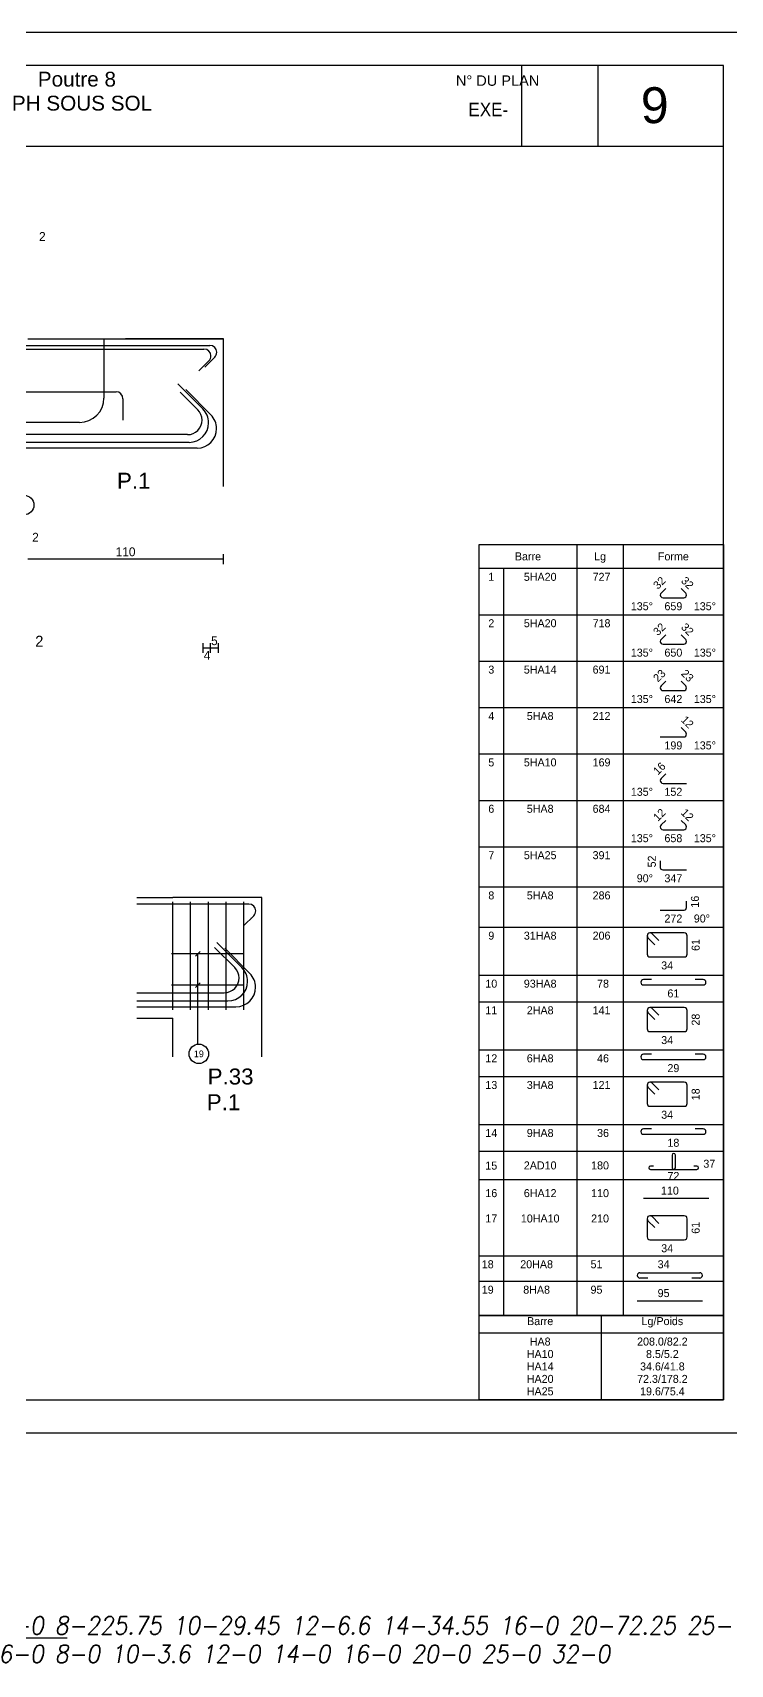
# Model space of a CAD drawing. Extents: x -12912 to 27386, y 1818 to 8189.
# Drawn here: x -1679 to -1286, y 3053 to 3971 of the extents above; entities that cross this region are included whole.
import ezdxf
from ezdxf.enums import TextEntityAlignment as Align

# ---------------------------------------------------------------- set-up
doc = ezdxf.new("R2010")
doc.units = 0
doc.header["$MEASUREMENT"] = 0
doc.layers.get('0').update_dxf_attribs({"linetype": 'CONTINUOUS'})
for name, color, linetype in [('1', 7, 'CONTINUOUS'), ('173', 7, 'CONTINUOUS'), ('5', 7, 'CONTINUOUS'), ('6', 7, 'CONTINUOUS'), ('7', 7, 'CONTINUOUS'), ('GO-CARTOUCHE', 7, 'CONTINUOUS'), ('GO-TEXTE', 9, 'CONTINUOUS'), ('PYC-HACHURE', 7, 'CONTINUOUS'), ('STR_TXT', 102, 'CONTINUOUS')]:
    doc.layers.add(name, color=color, linetype=linetype)
doc.styles.add('ARIAL', font='ARIAL.TTF')
doc.styles.add('Tableau', font='romans.shx', dxfattribs={"width": 0.9, "oblique": 10})
doc.styles.add('TEXTEBA', font='ARIAL.TTF')

# ---------------------------------------------------------------- blocks, each defined once
blk = doc.blocks.new('Smallsp')
at = {"layer": 'STR_TXT', "linetype": 'Continuous'}
for points in [[(0, 15), (0, -15)], [(-30, 0), (40, 0)]]:
    blk.add_lwpolyline(points, dxfattribs=at)
at = {"layer": 'STR_TXT', "linetype": 'Continuous', "style": 'Tableau', "oblique": 10, "width": 0.9}
for s, p in [('HA', (-23.6, 1.89)), ('AD', (-22.2, -13.94))]:
    blk.add_text(s, height=10, dxfattribs=at).set_placement(p)
for tag, p in [('SPAD', (1.4, 1.89)), ('SPHA', (1.4, -14.11))]:
    blk.add_attdef(tag, p, '', height=10, dxfattribs=at)

msp = doc.modelspace()

# ---------------------------------------------------------------- linework, layer by layer
at = {"layer": '1', "color": 1}
for points in [[(-1638.483, 3798.836), (-1638.483, 3765.536)], [(-1596.947, 3773.506), (-1582.805, 3759.364)], [(-1897.098, 3769.036), (-1631.683, 3769.036)], [(-1627.783, 3765.136), (-1627.783, 3753.136)], [(-1595.585, 3768.833), (-1585.685, 3758.934)], [(-1592.447, 3770.256), (-1578.305, 3756.114)], [(-1591.483, 3744.936), (-2216.083, 3744.936)], [(-1652.233, 3751.786), (-1977.453, 3751.786)], [(-1583.283, 3753.136), (-1583.283, 3753.136)], [(-1579.583, 3751.586), (-1579.583, 3751.586)], [(-1575.083, 3748.336), (-1575.083, 3748.336)], [(-1586.083, 3737.336), (-2221.483, 3737.336)], [(-1590.583, 3740.586), (-2216.983, 3740.586)], [(-1564.913, 3445.207), (-1576.227, 3456.521)], [(-1560.904, 3445.166), (-1575.046, 3459.309)], [(-1556.404, 3441.916), (-1570.546, 3456.059)], [(-1562.482, 3439.338), (-1562.482, 3439.338)], [(-1557.682, 3437.388), (-1557.682, 3437.388)], [(-1553.182, 3434.138), (-1553.182, 3434.138)], [(-1620.041, 3431.038), (-1570.782, 3431.038)], [(-1620.041, 3426.388), (-1568.682, 3426.388)], [(-1620.041, 3423.138), (-1564.182, 3423.138)]]:
    msp.add_lwpolyline(points, dxfattribs=at)
for centre, radius, start, end in [((-1652.233, 3765.536), 13.75, 270, 0), ((-1631.683, 3765.136), 3.9, 0, 90), ((-1591.483, 3753.136), 8.2, 0, 45), ((-1590.583, 3751.586), 11, 0, 45), ((-1586.083, 3748.336), 11, 0, 45), ((-1591.483, 3753.136), 8.2, 270, 0), ((-1590.583, 3751.586), 11, 270, 0), ((-1586.083, 3748.336), 11, 270, 0), ((-1570.782, 3439.338), 8.3, 0, 45), ((-1568.682, 3437.388), 11, 0, 45), ((-1564.182, 3434.138), 11, 0, 45), ((-1570.782, 3439.338), 8.3, 270, 0), ((-1568.682, 3437.388), 11, 270, 0), ((-1564.182, 3434.138), 11, 270, 0)]:
    msp.add_arc(centre, radius, start, end, dxfattribs=at)
at = {"layer": '173', "color": 173}
for p, q in [((-1560.238, 3452.927), (-1600.458, 3452.927)), ((-1560.238, 3435.238), (-1600.458, 3435.238))]:
    msp.add_line(p, q, dxfattribs=at)
for points in [[(-2228.683, 3795.136), (-1578.883, 3795.136)], [(-1574.983, 3791.236), (-1574.983, 3791.236)], [(-1576.126, 3788.478), (-1581.783, 3782.821)], [(-1372.42, 3683.208), (-1372.42, 3249.466)], [(-1346.295, 3683.208), (-1346.295, 3249.466)], [(-1289.92, 3669.708), (-1427.42, 3669.708)], [(-1413.67, 3669.708), (-1413.67, 3249.466)], [(-1325.482, 3654.734), (-1325.482, 3654.734)], [(-1322.416, 3658.449), (-1325.024, 3655.841)], [(-1323.917, 3653.169), (-1312.298, 3653.169)], [(-1311.191, 3655.841), (-1313.798, 3658.449)], [(-1310.732, 3654.734), (-1310.732, 3654.734)], [(-1427.42, 3643.616), (-1289.92, 3643.616)], [(-1325.482, 3628.642), (-1325.482, 3628.642)], [(-1322.416, 3632.356), (-1325.024, 3629.749)], [(-1323.917, 3627.076), (-1312.298, 3627.076)], [(-1311.191, 3629.749), (-1313.798, 3632.356)], [(-1310.732, 3628.642), (-1310.732, 3628.642)], [(-1427.42, 3617.523), (-1289.92, 3617.523)], [(-1325.482, 3602.549), (-1325.482, 3602.549)], [(-1322.416, 3606.264), (-1325.024, 3603.656)], [(-1323.917, 3600.984), (-1312.298, 3600.984)], [(-1311.191, 3603.656), (-1313.798, 3606.264)], [(-1310.732, 3602.549), (-1310.732, 3602.549)], [(-1427.42, 3591.431), (-1289.92, 3591.431)], [(-1311.191, 3577.564), (-1313.798, 3580.172)], [(-1325.482, 3574.892), (-1312.298, 3574.892)], [(-1310.732, 3576.457), (-1310.732, 3576.457)], [(-1427.42, 3565.339), (-1289.92, 3565.339)], [(-1322.416, 3554.079), (-1325.024, 3551.472)], [(-1325.482, 3550.365), (-1325.482, 3550.365)], [(-1323.917, 3548.799), (-1310.732, 3548.799)], [(-1427.42, 3539.246), (-1289.92, 3539.246)], [(-1325.482, 3524.273), (-1325.482, 3524.273)], [(-1322.416, 3527.987), (-1325.024, 3525.38)], [(-1311.191, 3525.38), (-1313.798, 3527.987)], [(-1310.732, 3524.273), (-1310.732, 3524.273)], [(-1323.917, 3522.707), (-1312.298, 3522.707)], [(-1427.42, 3513.154), (-1289.92, 3513.154)], [(-1325.482, 3505.207), (-1325.482, 3501.519)], [(-1324.125, 3500.161), (-1310.732, 3500.161)], [(-1427.42, 3490.526), (-1289.92, 3490.526)], [(-1556.982, 3480.938), (-1620.041, 3480.938)], [(-1599.682, 3421.338), (-1599.682, 3482.138)], [(-1589.682, 3421.338), (-1589.682, 3482.138)], [(-1579.682, 3421.338), (-1579.682, 3482.138)], [(-1569.682, 3421.338), (-1569.682, 3482.138)], [(-1559.682, 3421.338), (-1559.682, 3482.138)], [(-1310.732, 3478.891), (-1310.732, 3482.579)], [(-1559.882, 3468.624), (-1554.225, 3474.281)], [(-1553.082, 3477.038), (-1553.082, 3477.038)], [(-1325.482, 3477.534), (-1312.09, 3477.534)], [(-1427.42, 3467.899), (-1289.92, 3467.899)], [(-1332.882, 3463.029), (-1332.882, 3452.769)], [(-1332.882, 3463.029), (-1332.882, 3463.029)], [(-1332.408, 3461.883), (-1328.589, 3458.065)], [(-1331.262, 3464.649), (-1331.262, 3464.649)], [(-1311.952, 3464.649), (-1331.262, 3464.649)], [(-1326.298, 3460.356), (-1330.117, 3464.174)], [(-1310.332, 3452.769), (-1310.332, 3463.029)], [(-1331.262, 3451.149), (-1311.952, 3451.149)], [(-1427.42, 3440.899), (-1289.92, 3440.899)], [(-1336.429, 3436.899), (-1336.429, 3436.899)], [(-1330.429, 3438.399), (-1334.929, 3438.399)], [(-1334.929, 3435.399), (-1301.285, 3435.399)], [(-1301.285, 3438.399), (-1305.785, 3438.399)], [(-1299.785, 3436.899), (-1299.785, 3436.899)], [(-1427.42, 3425.899), (-1289.92, 3425.899)], [(-1332.882, 3421.029), (-1332.882, 3410.769)], [(-1332.882, 3421.029), (-1332.882, 3421.029)], [(-1332.408, 3419.883), (-1328.589, 3416.065)], [(-1331.262, 3422.649), (-1331.262, 3422.649)], [(-1311.952, 3422.649), (-1331.262, 3422.649)], [(-1326.298, 3418.356), (-1330.117, 3422.174)], [(-1310.332, 3410.769), (-1310.332, 3421.029)], [(-1331.262, 3409.149), (-1311.952, 3409.149)], [(-1427.42, 3398.899), (-1289.92, 3398.899)], [(-1330.429, 3396.399), (-1334.929, 3396.399)], [(-1301.285, 3396.399), (-1305.785, 3396.399)], [(-1336.429, 3394.899), (-1336.429, 3394.899)], [(-1334.929, 3393.399), (-1301.285, 3393.399)], [(-1299.785, 3394.899), (-1299.785, 3394.899)], [(-1427.42, 3383.899), (-1289.92, 3383.899)], [(-1332.882, 3379.029), (-1332.882, 3368.769)], [(-1332.882, 3379.029), (-1332.882, 3379.029)], [(-1332.408, 3377.883), (-1328.589, 3374.065)], [(-1331.262, 3380.649), (-1331.262, 3380.649)], [(-1311.952, 3380.649), (-1331.262, 3380.649)], [(-1326.298, 3376.356), (-1330.117, 3380.174)], [(-1310.332, 3368.769), (-1310.332, 3379.029)], [(-1331.262, 3367.149), (-1311.952, 3367.149)], [(-1427.42, 3356.899), (-1289.92, 3356.899)], [(-1336.429, 3352.899), (-1336.429, 3352.899)], [(-1330.429, 3354.399), (-1334.929, 3354.399)], [(-1334.929, 3351.399), (-1301.285, 3351.399)], [(-1301.285, 3354.399), (-1305.785, 3354.399)], [(-1299.785, 3352.899), (-1299.785, 3352.899)], [(-1427.42, 3341.899), (-1289.92, 3341.899)], [(-1331.931, 3332.587), (-1331.931, 3332.587)], [(-1329.222, 3333.524), (-1330.994, 3333.524)], [(-1330.994, 3331.651), (-1317.931, 3331.651)], [(-1318.867, 3339.727), (-1318.867, 3332.587)], [(-1317.931, 3331.651), (-1304.868, 3331.651)], [(-1316.994, 3332.587), (-1316.994, 3339.727)], [(-1304.868, 3333.524), (-1306.64, 3333.524)], [(-1303.931, 3332.587), (-1303.931, 3332.587)], [(-1427.42, 3325.922), (-1289.92, 3325.922)], [(-1334.88, 3315.401), (-1298.236, 3315.401)], [(-1332.882, 3303.944), (-1332.882, 3293.684)], [(-1332.882, 3303.944), (-1332.882, 3303.944)], [(-1331.262, 3305.564), (-1331.262, 3305.564)], [(-1311.952, 3305.564), (-1331.262, 3305.564)], [(-1326.298, 3301.271), (-1330.117, 3305.09)], [(-1310.332, 3293.684), (-1310.332, 3303.944)], [(-1332.408, 3302.799), (-1328.589, 3298.98)], [(-1331.262, 3292.064), (-1311.952, 3292.064)], [(-1427.42, 3283.069), (-1289.92, 3283.069)], [(-1427.42, 3268.766), (-1289.92, 3268.766)], [(-1338.436, 3272.069), (-1338.436, 3272.069)], [(-1336.936, 3273.569), (-1303.292, 3273.569)], [(-1332.436, 3270.569), (-1336.936, 3270.569)], [(-1303.292, 3270.569), (-1307.792, 3270.569)], [(-1301.792, 3272.069), (-1301.792, 3272.069)], [(-1358.67, 3249.466), (-1358.67, 3202.094)], [(-1338.436, 3257.766), (-1301.792, 3257.766)], [(-1289.92, 3239.594), (-1427.42, 3239.594)]]:
    msp.add_lwpolyline(points, dxfattribs=at)
for points in [[(-1427.42, 3683.208), (-1289.92, 3683.208), (-1289.92, 3249.466), (-1427.42, 3249.466), (-1427.42, 3683.208)], [(-1427.42, 3249.466), (-1289.92, 3249.466), (-1289.92, 3202.094), (-1427.42, 3202.094), (-1427.42, 3249.466)]]:
    msp.add_lwpolyline(points, close=True, dxfattribs=at)
for centre, radius, start, end in [((-1578.883, 3791.236), 3.9, 0, 90), ((-1578.883, 3791.236), 3.9, 315, 0), ((-1323.917, 3654.734), 1.566, 135, 180), ((-1323.917, 3654.734), 1.566, 180, 270), ((-1312.298, 3654.734), 1.566, 270, 0), ((-1312.298, 3654.734), 1.566, 0, 45), ((-1323.917, 3628.642), 1.566, 135, 180), ((-1323.917, 3628.642), 1.566, 180, 270), ((-1312.298, 3628.642), 1.566, 270, 0), ((-1312.298, 3628.642), 1.566, 0, 45), ((-1323.917, 3602.549), 1.566, 135, 180), ((-1323.917, 3602.549), 1.566, 180, 270), ((-1312.298, 3602.549), 1.566, 270, 0), ((-1312.298, 3602.549), 1.566, 0, 45), ((-1312.298, 3576.457), 1.566, 270, 0), ((-1312.298, 3576.457), 1.566, 0, 45), ((-1323.917, 3550.365), 1.566, 135, 180), ((-1323.917, 3550.365), 1.566, 180, 270), ((-1323.917, 3524.273), 1.566, 135, 180), ((-1323.917, 3524.273), 1.566, 180, 270), ((-1312.298, 3524.273), 1.566, 270, 0), ((-1312.298, 3524.273), 1.566, 0, 45), ((-1324.125, 3501.519), 1.358, 180, 270), ((-1556.982, 3477.038), 3.9, 0, 90), ((-1312.09, 3478.891), 1.358, 270, 0), ((-1556.982, 3477.038), 3.9, 315, 0), ((-1331.262, 3463.029), 1.62, 90, 180), ((-1331.262, 3463.029), 1.62, 180, 225), ((-1331.262, 3463.029), 1.62, 45, 90), ((-1311.952, 3463.029), 1.62, 0, 90), ((-1331.262, 3452.769), 1.62, 180, 270), ((-1311.952, 3452.769), 1.62, 270, 0), ((-1334.929, 3436.899), 1.5, 90, 180), ((-1334.929, 3436.899), 1.5, 180, 270), ((-1301.285, 3436.899), 1.5, 0, 90), ((-1301.285, 3436.899), 1.5, 270, 0), ((-1331.262, 3421.029), 1.62, 90, 180), ((-1331.262, 3421.029), 1.62, 180, 225), ((-1331.262, 3421.029), 1.62, 45, 90), ((-1311.952, 3421.029), 1.62, 0, 90), ((-1331.262, 3410.769), 1.62, 180, 270), ((-1311.952, 3410.769), 1.62, 270, 0), ((-1334.929, 3394.899), 1.5, 90, 180), ((-1301.285, 3394.899), 1.5, 0, 90), ((-1334.929, 3394.899), 1.5, 180, 270), ((-1301.285, 3394.899), 1.5, 270, 0), ((-1331.262, 3379.029), 1.62, 90, 180), ((-1331.262, 3379.029), 1.62, 180, 225), ((-1331.262, 3379.029), 1.62, 45, 90), ((-1311.952, 3379.029), 1.62, 0, 90), ((-1331.262, 3368.769), 1.62, 180, 270), ((-1311.952, 3368.769), 1.62, 270, 0), ((-1334.929, 3352.899), 1.5, 90, 180), ((-1334.929, 3352.899), 1.5, 180, 270), ((-1301.285, 3352.899), 1.5, 0, 90), ((-1301.285, 3352.899), 1.5, 270, 0), ((-1317.932, 3339.727), 0.937, 90, 180), ((-1317.932, 3339.727), 0.937, 0, 90), ((-1330.994, 3332.587), 0.937, 90, 180), ((-1330.994, 3332.587), 0.937, 180, 270), ((-1317.931, 3332.587), 0.937, 180, 270), ((-1317.931, 3332.587), 0.937, 270, 0), ((-1304.868, 3332.587), 0.937, 0, 90), ((-1304.868, 3332.587), 0.937, 270, 0), ((-1331.262, 3303.944), 1.62, 90, 180), ((-1331.262, 3303.944), 1.62, 180, 225), ((-1331.262, 3303.944), 1.62, 45, 90), ((-1311.952, 3303.944), 1.62, 0, 90), ((-1331.262, 3293.684), 1.62, 180, 270), ((-1311.952, 3293.684), 1.62, 270, 0), ((-1336.936, 3272.069), 1.5, 90, 180), ((-1336.936, 3272.069), 1.5, 180, 270), ((-1303.292, 3272.069), 1.5, 0, 90), ((-1303.292, 3272.069), 1.5, 270, 0)]:
    msp.add_arc(centre, radius, start, end, dxfattribs=at)
at = {"layer": '5', "color": 5}
for points in [[(-1774.962, 3793.086), (-1582.183, 3793.086)], [(-1579.426, 3786.428), (-1585.083, 3780.771)], [(-1578.283, 3789.186), (-1578.283, 3789.186)], [(-1571.283, 3674.919), (-1681.283, 3674.919)], [(-1571.283, 3672.169), (-1571.283, 3677.669)], [(-1582.583, 3622.169), (-1582.583, 3627.669)], [(-1578.583, 3622.169), (-1578.583, 3627.669)], [(-1574.083, 3622.169), (-1574.083, 3627.669)], [(-1578.583, 3624.919), (-1582.583, 3624.919)], [(-1574.083, 3624.919), (-1578.583, 3624.919)], [(-1555.982, 3473.288), (-1555.982, 3473.288)]]:
    msp.add_lwpolyline(points, dxfattribs=at)
for start, end in [(0, 90), (315, 0)]:
    msp.add_arc((-1582.183, 3789.186), 3.9, start, end, dxfattribs=at)
at = {"layer": '6', "color": 6}
for points in [[(-1584.354, 3454.238), (-1587.006, 3451.586)], [(-1585.68, 3402.13), (-1585.68, 3452.927)], [(-1584.354, 3436.563), (-1587.006, 3433.912)]]:
    msp.add_lwpolyline(points, dxfattribs=at)
for centre in [(-1683.35, 3705.336), (-1585.072, 3396.664)]:
    msp.add_circle(centre, 5.5, dxfattribs=at)
at = {"layer": '7', "color": 7}
for points in [[(-1681.283, 3798.836), (-1571.283, 3798.836)], [(-1571.283, 3798.836), (-1626.283, 3798.836)], [(-1571.283, 3715.836), (-1571.283, 3798.836)], [(-1571.283, 3715.836), (-1571.283, 3730.836)], [(-1620.041, 3484.638), (-1599.682, 3484.638)], [(-1549.682, 3484.638), (-1599.682, 3484.638)], [(-1549.682, 3484.638), (-1574.682, 3484.638)], [(-1549.682, 3395.054), (-1549.682, 3484.638)], [(-1620.041, 3416.638), (-1599.682, 3416.638)], [(-1599.682, 3395.054), (-1599.682, 3416.638)], [(-1549.682, 3395.054), (-1549.682, 3416.638)]]:
    msp.add_lwpolyline(points, dxfattribs=at)
at = {"layer": 'GO-CARTOUCHE', "linetype": 'Continuous'}
for points in [[(-1271.361, 3183.536), (-1271.361, 3971.036), (-2384.997, 3971.036), (-2384.997, 3183.536)], [(-1289.92, 3202.094), (-1289.92, 3952.477), (-2366.439, 3952.477), (-2366.439, 3202.094)]]:
    msp.add_lwpolyline(points, close=True, dxfattribs=at)
at = {"layer": 'GO-TEXTE', "color": 7}
for points in [[(-1403.624, 3952.477), (-1403.624, 3907.03)], [(-1360.664, 3952.477), (-1360.664, 3907.03)], [(-1289.92, 3907.03), (-2366.439, 3907.03)]]:
    msp.add_lwpolyline(points, dxfattribs=at)

# ---------------------------------------------------------------- block references
at = {"layer": 'STR_TXT', "linetype": 'Continuous'}
msp.add_blockref('Smallsp', (-1699.184, 3068.282), dxfattribs=at).add_auto_attribs({'SPHA': '6-0 8-0 10-3.6 12-0 14-0 16-0 20-0 25-0 32-0 ', 'SPAD': '6-0 8-225.75 10-29.45 12-6.6 14-34.55 16-0 20-72.25 25-19.55 32-0 '})

# ---------------------------------------------------------------- texts
at = {"style": 'ARIAL'}
for s, p in [('P.1', (-1631.125, 3723.483)), ('P.33', (-1580.117, 3388.412)), ('P.1', (-1580.604, 3373.959))]:
    msp.add_text(s, height=8.9847, dxfattribs=at).set_placement(p, align=Align.TOP_LEFT)
at = {"layer": '173', "color": 173}
for s, p in [('Barre', (-1399.92, 3676.458)), ('Lg', (-1359.357, 3676.458)), ('Forme', (-1318.107, 3676.458)), ('Barre', (-1393.045, 3246.344)), ('Lg/Poids', (-1324.295, 3246.344))]:
    msp.add_text(s, height=4.5, dxfattribs=at).set_placement(p, align=Align.MIDDLE_CENTER)
for s, p in [('1', (-1420.545, 3667.208)), ('5HA20', (-1393.045, 3667.208)), (' 727', (-1359.357, 3667.208)), ('659', (-1318.107, 3650.669)), ('2', (-1420.545, 3641.116)), ('5HA20', (-1393.045, 3641.116)), (' 718', (-1359.357, 3641.116)), ('650', (-1318.107, 3624.576)), ('3', (-1420.545, 3615.023)), ('5HA14', (-1393.045, 3615.023)), (' 691', (-1359.357, 3615.023)), ('642', (-1318.107, 3598.484)), ('4', (-1420.545, 3588.931)), ('5HA8', (-1393.045, 3588.931)), (' 212', (-1359.357, 3588.931)), ('199', (-1318.107, 3572.392)), ('5', (-1420.545, 3562.839)), ('5HA10', (-1393.045, 3562.839)), (' 169', (-1359.357, 3562.839)), ('152', (-1318.107, 3546.299)), ('6', (-1420.545, 3536.746)), ('5HA8', (-1393.045, 3536.746)), (' 684', (-1359.357, 3536.746)), ('658', (-1318.107, 3520.207)), ('7', (-1420.545, 3510.654)), ('5HA25', (-1393.045, 3510.654)), (' 391', (-1359.357, 3510.654)), ('347', (-1318.107, 3497.661)), ('8', (-1420.545, 3488.026)), ('5HA8', (-1393.045, 3488.026)), (' 286', (-1359.357, 3488.026)), ('272', (-1318.107, 3475.034)), ('9', (-1420.545, 3465.399)), ('31HA8', (-1393.045, 3465.399)), (' 206', (-1359.357, 3465.399)), ('34', (-1321.607, 3448.649)), ('10', (-1420.545, 3438.399)), ('93HA8', (-1393.045, 3438.399)), ('  78', (-1359.357, 3438.399)), ('61', (-1318.107, 3432.899)), ('11', (-1420.545, 3423.399)), ('2HA8', (-1393.045, 3423.399)), (' 141', (-1359.357, 3423.399)), ('34', (-1321.607, 3406.649)), ('12', (-1420.545, 3396.399)), ('6HA8', (-1393.045, 3396.399)), ('  46', (-1359.357, 3396.399)), ('29', (-1318.107, 3390.899)), ('13', (-1420.545, 3381.399)), ('3HA8', (-1393.045, 3381.399)), (' 121', (-1359.357, 3381.399)), ('34', (-1321.607, 3364.649)), ('14', (-1420.545, 3354.399)), ('9HA8', (-1393.045, 3354.399)), ('  36', (-1359.357, 3354.399)), ('18', (-1318.107, 3348.899)), ('15', (-1420.545, 3336.06)), ('2AD10', (-1393.045, 3336.169)), ('180', (-1359.357, 3336.169)), ('37', (-1297.899, 3337.106)), ('72', (-1318.107, 3330.191)), ('16', (-1420.545, 3320.567)), ('6HA12', (-1393.045, 3320.567)), ('110', (-1359.357, 3320.567)), ('110', (-1320.058, 3321.988)), ('17', (-1420.545, 3306.314)), ('10HA10', (-1393.045, 3306.314)), ('210', (-1359.357, 3306.314)), ('34', (-1321.607, 3289.564)), ('18', (-1422.551, 3280.569)), ('20HA8', (-1395.051, 3280.569)), ('51', (-1361.364, 3280.569)), ('34', (-1323.614, 3280.569)), ('19', (-1422.551, 3266.266)), ('8HA8', (-1395.051, 3266.266)), ('95', (-1361.364, 3266.266)), ('95', (-1323.614, 3264.353)), ('HA8', (-1393.045, 3237.094)), ('208.0/82.2', (-1324.295, 3237.094)), ('HA10', (-1393.045, 3230.094)), ('HA14', (-1393.045, 3223.094)), ('34.6/41.8', (-1324.295, 3223.094)), ('8.5/5.2', (-1324.295, 3230.094)), ('HA20', (-1393.045, 3216.094)), ('72.3/178.2', (-1324.295, 3216.094)), ('HA25', (-1393.045, 3209.094)), ('19.6/75.4', (-1324.295, 3209.094))]:
    msp.add_text(s, height=4.5, dxfattribs=at).set_placement(p, align=Align.TOP_CENTER)
for s, rotation, p in [('32', 45, (-1326.791, 3657.609)), ('32', 45, (-1326.791, 3631.517)), ('23', 45, (-1326.791, 3605.424)), ('16', 45, (-1326.791, 3553.24)), ('12', 45, (-1326.791, 3527.147)), ('52', 90, (-1327.982, 3501.519))]:
    msp.add_text(s, height=4.5, rotation=rotation, dxfattribs=at).set_placement(p)
for s, p in [('32', (-1309.423, 3657.609)), ('32', (-1309.423, 3631.517)), ('23', (-1309.423, 3605.424)), ('12', (-1309.423, 3579.332)), ('12', (-1309.423, 3527.147))]:
    msp.add_text(s, height=4.5, rotation=315, dxfattribs=at).set_placement(p, align=Align.RIGHT)
for s, p in [('135°', (-1329.607, 3650.669)), ('135°', (-1329.607, 3624.576)), ('135°', (-1329.607, 3598.484)), ('135°', (-1329.607, 3546.299)), ('135°', (-1329.607, 3520.207)), ('90°', (-1329.607, 3497.661))]:
    msp.add_text(s, height=4.5, dxfattribs=at).set_placement(p, align=Align.TOP_RIGHT)
for s, p in [('135°', (-1306.607, 3650.669)), ('135°', (-1306.607, 3624.576)), ('135°', (-1306.607, 3598.484)), ('135°', (-1306.607, 3572.392)), ('135°', (-1306.607, 3520.207)), ('90°', (-1306.607, 3475.034))]:
    msp.add_text(s, height=4.5, dxfattribs=at).set_placement(p, align=Align.TOP_LEFT)
msp.add_text('16', height=4.5, rotation=90, dxfattribs=at).set_placement((-1308.232, 3478.891), align=Align.TOP_LEFT)
for s, p in [('61', (-1307.832, 3457.899)), ('28', (-1307.832, 3415.899)), ('18', (-1307.832, 3373.899)), ('61', (-1307.832, 3298.814))]:
    msp.add_text(s, height=4.5, rotation=90, dxfattribs=at).set_placement(p, align=Align.TOP_CENTER)
at = {"layer": '5', "color": 5}
for s, p in [('2', (-1673.126, 3853.886)), ('110', (-1626.297, 3676.553)), ('5', (-1576.337, 3626.553))]:
    msp.add_text(s, height=5, dxfattribs=at).set_placement(p, align=Align.CENTER)
msp.add_text('4', height=5, dxfattribs=at).set_placement((-1580.472, 3623.285), align=Align.TOP_CENTER)
at = {"layer": '5', "color": 5, "insert": (-1677.004, 3687.201), "char_height": 5, "attachment_point": 5}
msp.add_mtext('2', dxfattribs=at)
at = {"layer": '6', "color": 6}
msp.add_text('19', height=3.75, dxfattribs=at).set_placement((-1585.072, 3396.664), align=Align.MIDDLE_CENTER)
at = {"layer": 'GO-CARTOUCHE', "color": 2, "style": 'TEXTEBA'}
msp.add_text('9', height=20.199, dxfattribs=at).set_placement((-1336.444, 3920.129))
at = {"layer": 'GO-CARTOUCHE', "color": 2, "style": 'TEXTEBA', "width": 0.9}
msp.add_text('EXE-', height=7.6364, dxfattribs=at).set_placement((-1422.22, 3923.962), align=Align.CENTER)
at = {"layer": 'GO-TEXTE', "color": 2, "style": 'TEXTEBA'}
for s, height, p in [('Poutre 8', 8.3314, (-1675.678, 3940.709)), ('PH SOUS SOL', 8.33139, (-1690.27, 3927.196))]:
    msp.add_text(s, height=height, dxfattribs=at).set_placement(p)
at = {"layer": 'GO-TEXTE', "style": 'TEXTEBA'}
msp.add_text('N° DU PLAN', height=5.8564, dxfattribs=at).set_placement((-1416.997, 3941.134), align=Align.CENTER)
at = {"layer": 'PYC-HACHURE'}
msp.add_text('2', height=6.222, dxfattribs=at).set_placement((-1674.83, 3625.59), align=Align.CENTER)

doc.saveas('drawing.dxf')
